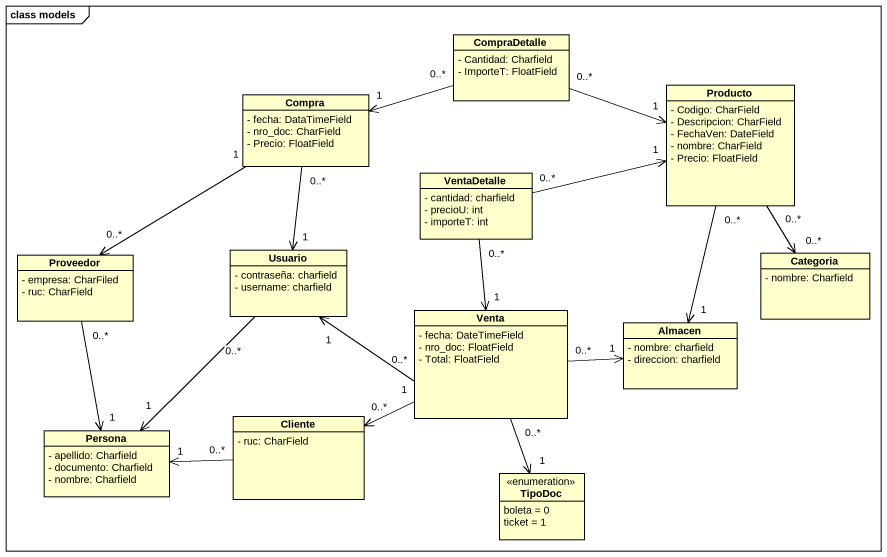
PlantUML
@startuml
mainframe class models
hide circle
hide empty members
skinparam classAttributeIconSize 0
class CompraDetalle {
  - Cantidad: Charfield
  - ImporteT: FloatField
}
class Compra {
  - fecha: DataTimeField
  - nro_doc: CharField
  - Precio: FloatField
}
class Producto {
  - Codigo: CharField
  - Descripcion: CharField
  - FechaVen: DateField
  - nombre: CharField
  - Precio: FloatField
}
class VentaDetalle {
  - cantidad: charfield
  - precioU: int
  - importeT: int
}
class Proveedor {
  - empresa: CharFiled
  - ruc: CharField
}
class Usuario {
  - contraseña: charfield
  - username: charfield
}
class Categoria {
  - nombre: Charfield
}
class Venta {
  - fecha: DateTimeField
  - nro_doc: FloatField
  - Total: FloatField
}
class Almacen {
  - nombre: charfield
  - direccion: charfield
}
class Persona {
  - apellido: Charfield
  - documento: Charfield
  - nombre: Charfield
}
class Cliente {
  - ruc: CharField
}
enum TipoDoc {
  boleta = 0
  ticket = 1
}
CompraDetalle "0..*" -left-> "1" Compra
CompraDetalle "0..*" -right-> "1" Producto
Compra "1" --> "0..*" Proveedor
Compra "0..*" --> "1" Usuario
Producto "0..*" --> "0..*" Categoria
Producto "0..*" --> "1" Almacen
VentaDetalle "0..*" -right-> "1" Producto
VentaDetalle "0..*" --> "1" Venta
Proveedor "0..*" --> "1" Persona
Usuario "0..*" --> "1" Persona
Venta "0..*" -left-> "1" Usuario
Venta "0..*" -right-> "1" Almacen
Venta "1" -left-> "0..*" Cliente
Venta "0..*" --> "1" TipoDoc
Cliente "0..*" -left-> "1" Persona
@enduml
